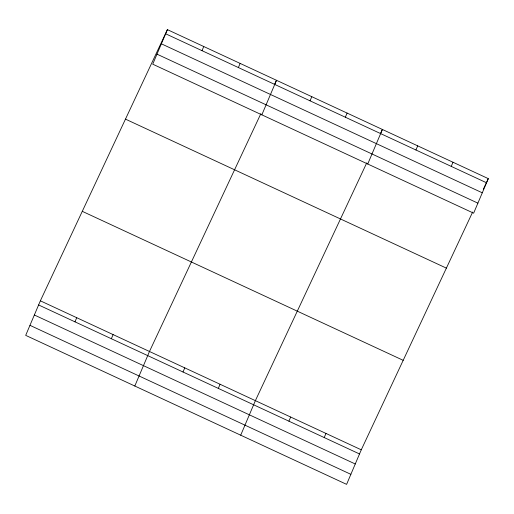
<?xml version="1.0" encoding="UTF-8"?>
<svg xmlns="http://www.w3.org/2000/svg" width="514" height="514" viewBox="0 0 514 514"><rect width="100%" height="100%" fill="white"/><g stroke="black" fill="none" stroke-linecap="round" stroke-linejoin="round"><path stroke-width="0.77" d="M167.391 29.639L152.729 64.179L473.638 213.181L488.3 178.634L167.391 29.639L40.362 300.818L25.7 335.366L346.609 484.361L361.271 449.821L472.662 212.019M74.973 321.848L76.734 317.703M202.002 50.668L203.756 46.523M111.345 338.732L113.106 334.595M238.374 67.552L240.128 63.415M134.809 386.02L149.471 351.48L260.861 113.678M261.838 114.84L276.5 80.3L274.502 84.559M183.016 372.007L184.77 367.87M310.045 100.828L311.799 96.69M218.315 388.398L220.076 384.26M345.344 117.218L347.098 113.08M240.713 435.191L255.374 400.65L366.765 162.848M367.735 164.011L382.397 129.47L380.405 133.73M288.913 421.178L290.673 417.04M415.942 149.998L417.702 145.86M324.218 437.568L325.972 433.43M451.241 166.388L453.001 162.251M483.308 189.293L488.3 178.634M165.63 33.776L486.54 182.778M161.37 43.812L482.286 192.808M156.982 54.15L477.898 203.146M125.467 119.126L446.383 268.128M82.279 211.331L403.194 360.327M40.362 300.818L361.271 449.821M38.608 304.956L359.517 453.958M34.348 314.992L355.258 463.988M29.96 325.33L350.869 474.326"/></g></svg>
